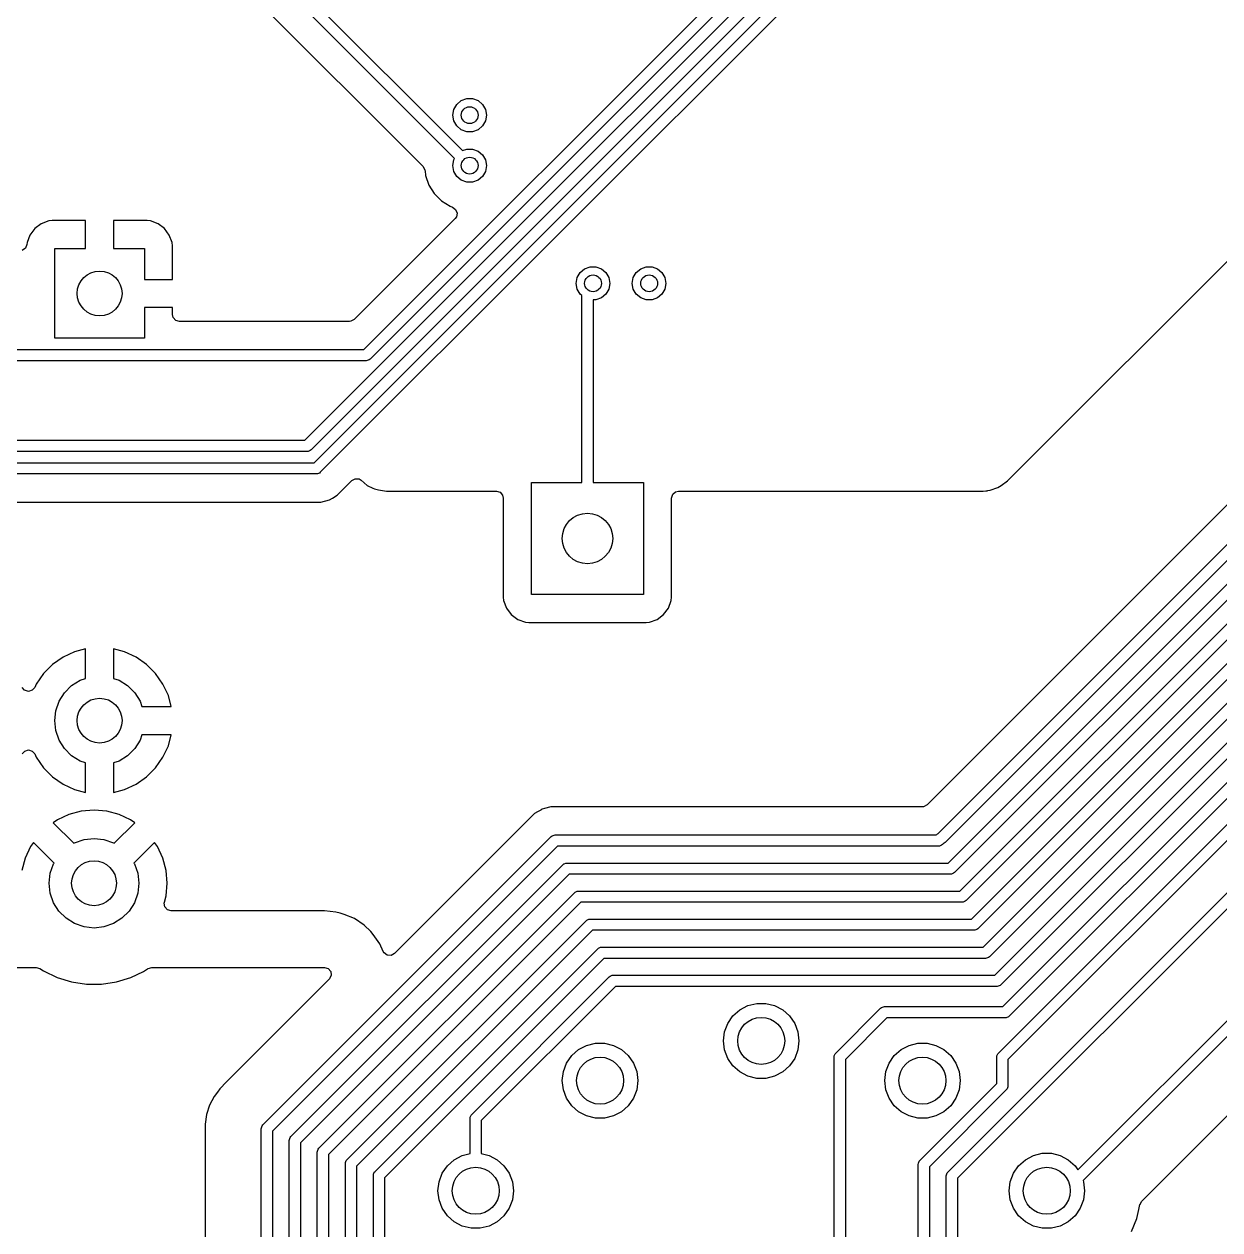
# Model space of a CAD drawing. Extents: x 2.85 to 10.26, y -4.55 to -2.42.
# Drawn here: x 6.569 to 7.409, y -4.082 to -3.235 of the extents above; entities that cross this region are included whole.
import ezdxf

# ---------------------------------------------------------------- set-up
doc = ezdxf.new("R2010")
doc.units = 0
doc.header["$MEASUREMENT"] = 0
doc.layers.add('BLACK', color=7, linetype='CONTINUOUS')

msp = doc.modelspace()

# ---------------------------------------------------------------- linework, layer by layer
at = {"layer": 'BLACK', "linetype": 'CONTINUOUS'}
for p, q in [((6.80759, -3.46378), (7.30172, -2.96966)), ((7.30613, -2.97638), (6.81201, -3.4705)), ((6.54353, -2.99072), (6.8769, -3.32408)), ((6.87134, -3.32966), (6.53912, -2.99744)), ((6.91063, -3.38302), (7.29249, -3.00115)), ((7.29691, -3.00787), (6.91619, -3.38859)), ((6.53239, -3.01858), (6.84918, -3.33538)), ((6.77261, -3.54331), (7.28327, -3.03265)), ((7.28768, -3.03937), (6.77702, -3.55003)), ((7.2596, -3.55595), (7.60524, -3.21031)), ((6.87079, -3.29517), (6.87284, -3.29162)), ((6.87284, -3.29162), (6.87598, -3.28898)), ((6.87598, -3.28898), (6.87984, -3.28758)), ((6.87984, -3.28758), (6.88394, -3.28758)), ((6.88394, -3.28758), (6.8878, -3.28898)), ((6.8878, -3.28898), (6.89094, -3.29162)), ((6.89094, -3.29162), (6.89299, -3.29517)), ((6.87008, -3.29921), (6.87079, -3.29517)), ((6.87079, -3.30325), (6.87008, -3.29921)), ((6.89299, -3.29517), (6.8937, -3.29921)), ((6.8937, -3.29921), (6.89299, -3.30325)), ((6.87284, -3.3068), (6.87079, -3.30325)), ((6.87598, -3.30944), (6.87284, -3.3068)), ((6.87984, -3.31084), (6.87598, -3.30944)), ((6.8878, -3.30944), (6.88394, -3.31084)), ((6.89094, -3.3068), (6.8878, -3.30944)), ((6.89299, -3.30325), (6.89094, -3.3068)), ((6.88394, -3.31084), (6.87984, -3.31084)), ((6.8769, -3.32408), (6.87984, -3.32301)), ((6.87984, -3.32301), (6.88394, -3.32301)), ((6.88394, -3.32301), (6.8878, -3.32442)), ((6.8878, -3.32442), (6.89094, -3.32705)), ((6.89094, -3.32705), (6.89299, -3.33061)), ((6.84918, -3.33538), (6.8505, -3.33779)), ((6.87008, -3.33465), (6.87079, -3.33061)), ((6.87079, -3.33869), (6.87008, -3.33465)), ((6.87079, -3.33061), (6.87134, -3.32966)), ((6.89299, -3.33061), (6.8937, -3.33465)), ((6.8937, -3.33465), (6.89299, -3.33869)), ((6.8505, -3.33779), (6.85058, -3.33828)), ((6.85058, -3.33828), (6.85097, -3.3417)), ((6.85097, -3.3417), (6.85332, -3.34841)), ((6.87284, -3.34224), (6.87079, -3.33869)), ((6.87598, -3.34487), (6.87284, -3.34224)), ((6.89094, -3.34224), (6.8878, -3.34487)), ((6.89299, -3.33869), (6.89094, -3.34224)), ((6.85332, -3.34841), (6.85696, -3.35421)), ((6.87984, -3.34628), (6.87598, -3.34487)), ((6.88394, -3.34628), (6.87984, -3.34628)), ((6.8878, -3.34487), (6.88394, -3.34628)), ((6.85696, -3.35421), (6.85709, -3.35442)), ((6.85709, -3.35442), (6.86212, -3.35944)), ((6.86212, -3.35944), (6.86813, -3.36322)), ((6.86813, -3.36322), (6.8698, -3.36381)), ((6.8698, -3.36381), (6.87204, -3.36541)), ((6.87204, -3.36541), (6.87305, -3.36797)), ((6.87305, -3.36797), (6.87252, -3.37067)), ((6.58102, -3.37546), (6.57649, -3.37885)), ((6.58632, -3.37348), (6.58102, -3.37546)), ((6.58102, -3.37546), (6.58102, -3.37546)), ((6.58867, -3.37323), (6.58632, -3.37348)), ((6.58632, -3.37348), (6.58632, -3.37348)), ((6.6122, -3.37323), (6.58867, -3.37323)), ((6.6122, -3.39291), (6.6122, -3.37323)), ((6.65543, -3.37323), (6.63189, -3.37323)), ((6.63189, -3.37323), (6.63189, -3.39291)), ((6.65777, -3.37348), (6.65543, -3.37323)), ((6.66307, -3.37546), (6.65777, -3.37348)), ((6.65777, -3.37348), (6.65777, -3.37348)), ((6.66761, -3.37885), (6.66307, -3.37546)), ((6.66307, -3.37546), (6.66307, -3.37546)), ((6.87164, -3.37187), (6.80086, -3.44264)), ((6.87252, -3.37067), (6.87164, -3.37187)), ((6.5731, -3.38338), (6.57112, -3.38869)), ((6.57649, -3.37885), (6.5731, -3.38338)), ((6.5731, -3.38338), (6.5731, -3.38338)), ((6.57649, -3.37885), (6.57649, -3.37885)), ((6.671, -3.38338), (6.66761, -3.37885)), ((6.66761, -3.37885), (6.66761, -3.37885)), ((6.67298, -3.38869), (6.671, -3.38338)), ((6.671, -3.38338), (6.671, -3.38338)), ((6.76609, -3.52756), (6.91063, -3.38302)), ((6.56991, -3.39263), (6.56766, -3.3942)), ((6.57097, -3.39009), (6.56991, -3.39263)), ((6.57112, -3.38869), (6.57097, -3.39009)), ((6.57112, -3.38869), (6.57112, -3.38869)), ((6.59055, -3.45591), (6.59055, -3.39291)), ((6.59055, -3.39291), (6.6122, -3.39291)), ((6.63189, -3.39291), (6.65354, -3.39291)), ((6.65354, -3.39291), (6.65354, -3.41457)), ((6.67323, -3.39103), (6.67298, -3.38869)), ((6.67298, -3.38869), (6.67298, -3.38869)), ((6.67323, -3.41457), (6.67323, -3.39103)), ((6.67323, -3.39103), (6.67323, -3.39103)), ((6.91619, -3.38859), (6.7705, -3.53428)), ((6.95741, -3.41328), (6.95946, -3.40973)), ((6.95946, -3.40973), (6.9626, -3.40709)), ((6.9626, -3.40709), (6.96645, -3.40569)), ((6.96645, -3.40569), (6.97055, -3.40569)), ((6.97055, -3.40569), (6.97441, -3.40709)), ((6.97441, -3.40709), (6.97755, -3.40973)), ((6.97755, -3.40973), (6.9796, -3.41328)), ((6.99678, -3.41328), (6.99883, -3.40973)), ((6.99883, -3.40973), (7.00197, -3.40709)), ((7.00197, -3.40709), (7.00582, -3.40569)), ((7.00582, -3.40569), (7.00992, -3.40569)), ((7.00992, -3.40569), (7.01378, -3.40709)), ((7.01378, -3.40709), (7.01692, -3.40973)), ((7.01692, -3.40973), (7.01897, -3.41328)), ((6.65354, -3.41457), (6.67323, -3.41457)), ((6.95669, -3.41732), (6.95741, -3.41328)), ((6.95741, -3.42136), (6.95669, -3.41732)), ((6.9796, -3.41328), (6.98031, -3.41732)), ((6.98031, -3.41732), (6.9796, -3.42136)), ((6.99606, -3.41732), (6.99678, -3.41328)), ((6.99678, -3.42136), (6.99606, -3.41732)), ((7.01897, -3.41328), (7.01969, -3.41732)), ((7.01969, -3.41732), (7.01897, -3.42136)), ((6.95946, -3.42491), (6.95741, -3.42136)), ((6.96063, -3.4259), (6.95946, -3.42491)), ((6.96063, -3.55709), (6.96063, -3.4259)), ((6.97055, -3.42895), (6.9685, -3.42895)), ((6.9685, -3.42895), (6.9685, -3.55709)), ((6.97441, -3.42755), (6.97055, -3.42895)), ((6.97755, -3.42491), (6.97441, -3.42755)), ((6.9796, -3.42136), (6.97755, -3.42491)), ((6.99883, -3.42491), (6.99678, -3.42136)), ((7.00197, -3.42755), (6.99883, -3.42491)), ((7.00582, -3.42895), (7.00197, -3.42755)), ((7.00992, -3.42895), (7.00582, -3.42895)), ((7.01378, -3.42755), (7.00992, -3.42895)), ((7.01692, -3.42491), (7.01378, -3.42755)), ((7.01897, -3.42136), (7.01692, -3.42491)), ((6.67323, -3.43425), (6.65354, -3.43425)), ((6.65354, -3.43425), (6.65354, -3.45591)), ((6.67323, -3.43919), (6.67323, -3.43425)), ((6.67367, -3.44122), (6.67323, -3.43919)), ((6.67547, -3.4433), (6.67367, -3.44122)), ((6.67811, -3.44407), (6.67547, -3.4433)), ((6.79741, -3.44407), (6.67811, -3.44407)), ((6.79845, -3.44396), (6.79741, -3.44407)), ((6.80086, -3.44264), (6.79845, -3.44396)), ((6.65354, -3.45591), (6.59055, -3.45591)), ((6.46699, -3.46378), (6.80759, -3.46378)), ((6.81141, -3.47099), (6.80999, -3.47158)), ((6.81201, -3.4705), (6.81141, -3.47099)), ((6.80922, -3.47165), (6.46535, -3.47165)), ((6.80999, -3.47158), (6.80922, -3.47165)), ((7.25052, -3.90313), (7.66295, -3.49069)), ((7.66852, -3.49626), (7.25493, -3.90985)), ((7.4772, -3.50938), (7.20302, -3.78357)), ((7.2108, -3.80365), (7.49834, -3.51611)), ((7.50506, -3.52053), (7.21572, -3.80987)), ((6.33076, -3.52756), (6.76609, -3.52756)), ((7.2179, -3.82439), (7.51802, -3.52427)), ((7.52474, -3.52868), (7.22232, -3.83111)), ((7.25629, -3.9252), (7.65277, -3.52871)), ((6.76772, -3.53543), (6.32913, -3.53543)), ((6.76848, -3.53536), (6.76772, -3.53543)), ((6.7699, -3.53477), (6.76848, -3.53536)), ((6.7705, -3.53428), (6.7699, -3.53477)), ((7.22606, -3.84407), (7.53813, -3.532)), ((7.54485, -3.53642), (7.23047, -3.85079)), ((7.65719, -3.53543), (7.2607, -3.93192)), ((6.16466, -3.54331), (6.77261, -3.54331)), ((7.23421, -3.86376), (7.55781, -3.54015)), ((7.56453, -3.54457), (7.23862, -3.87048)), ((6.77424, -3.55118), (6.16466, -3.55118)), ((6.77501, -3.55111), (6.77424, -3.55118)), ((6.77643, -3.55052), (6.77501, -3.55111)), ((6.77702, -3.55003), (6.77643, -3.55052)), ((6.79356, -3.56136), (6.79909, -3.55582)), ((6.79909, -3.55582), (6.80151, -3.55451)), ((6.80151, -3.55451), (6.80425, -3.5547)), ((6.80425, -3.5547), (6.80574, -3.55559)), ((6.80574, -3.55559), (6.81, -3.55927)), ((7.24236, -3.88344), (7.5775, -3.54831)), ((7.58422, -3.55272), (7.24678, -3.89016)), ((7.25312, -3.95785), (7.66257, -3.5484)), ((7.25506, -3.55934), (7.2596, -3.55595)), ((7.66699, -3.55512), (7.25984, -3.96226)), ((6.78876, -3.56616), (6.79316, -3.56176)), ((6.79316, -3.56176), (6.79356, -3.56136)), ((6.79316, -3.56176), (6.79316, -3.56176)), ((6.79356, -3.56136), (6.79356, -3.56136)), ((6.81, -3.55927), (6.81, -3.55927)), ((6.81, -3.55927), (6.81, -3.55927)), ((6.81, -3.55927), (6.81387, -3.56104)), ((6.81387, -3.56104), (6.81515, -3.56163)), ((6.81515, -3.56163), (6.81779, -3.5624)), ((6.81779, -3.5624), (6.81779, -3.5624)), ((6.81779, -3.5624), (6.8234, -3.56321)), ((6.8234, -3.56321), (6.90061, -3.56321)), ((6.90061, -3.56321), (6.90325, -3.56398)), ((6.90325, -3.56398), (6.90505, -3.56606)), ((6.9252, -3.63583), (6.9252, -3.55709)), ((6.9252, -3.55709), (6.96063, -3.55709)), ((6.9685, -3.55709), (7.00394, -3.55709)), ((7.00394, -3.55709), (7.00394, -3.63583)), ((7.02442, -3.56545), (7.0265, -3.56365)), ((7.0265, -3.56365), (7.02852, -3.56321)), ((7.02852, -3.56321), (7.24207, -3.56321)), ((7.24207, -3.56321), (7.24247, -3.56319)), ((7.24247, -3.56319), (7.2442, -3.56309)), ((7.2442, -3.56309), (7.24448, -3.56306)), ((7.2442, -3.56309), (7.2442, -3.56309)), ((7.2442, -3.56309), (7.2442, -3.56309)), ((7.2442, -3.56309), (7.2442, -3.56309)), ((7.24448, -3.56306), (7.24524, -3.56298)), ((7.24524, -3.56298), (7.24573, -3.5629)), ((7.24524, -3.56298), (7.24524, -3.56298)), ((7.24524, -3.56298), (7.24524, -3.56298)), ((7.24573, -3.5629), (7.24734, -3.56264)), ((7.24734, -3.56264), (7.25265, -3.56066)), ((7.25265, -3.56066), (7.25506, -3.55934)), ((6.18693, -3.57089), (6.77083, -3.57089)), ((6.77083, -3.57089), (6.77083, -3.57089)), ((6.77083, -3.57089), (6.77113, -3.57089)), ((6.77113, -3.57089), (6.77735, -3.57089)), ((6.77735, -3.57089), (6.78336, -3.56927)), ((6.77735, -3.57089), (6.77735, -3.57089)), ((6.78336, -3.56927), (6.78548, -3.56806)), ((6.78548, -3.56806), (6.78876, -3.56616)), ((6.78548, -3.56806), (6.78548, -3.56806)), ((6.78876, -3.56616), (6.78876, -3.56616)), ((6.78876, -3.56616), (6.78876, -3.56616)), ((6.90505, -3.56606), (6.90549, -3.56809)), ((6.90549, -3.56809), (6.90549, -3.63771)), ((7.02364, -3.56809), (7.02442, -3.56545)), ((7.02364, -3.63771), (7.02364, -3.56809)), ((6.90549, -3.63771), (6.90549, -3.63771)), ((6.90549, -3.63771), (6.90574, -3.64006)), ((6.90574, -3.64006), (6.90772, -3.64537)), ((7.00394, -3.63583), (6.9252, -3.63583)), ((7.02141, -3.64537), (7.02339, -3.64006)), ((7.02339, -3.64006), (7.02364, -3.63771)), ((6.90772, -3.64537), (6.90772, -3.64537)), ((6.90772, -3.64537), (6.91112, -3.6499)), ((7.01801, -3.6499), (7.02141, -3.64537)), ((6.91112, -3.6499), (6.91112, -3.6499)), ((6.91112, -3.6499), (6.91566, -3.6533)), ((6.91566, -3.6533), (6.91566, -3.6533)), ((6.91566, -3.6533), (6.92097, -3.65528)), ((6.92097, -3.65528), (6.92097, -3.65528)), ((6.92097, -3.65528), (6.92124, -3.65531)), ((6.92124, -3.65531), (6.92331, -3.65553)), ((6.92331, -3.65553), (7.00582, -3.65553)), ((7.00582, -3.65553), (7.00817, -3.65528)), ((7.00817, -3.65528), (7.01348, -3.6533)), ((7.01348, -3.6533), (7.01801, -3.6499)), ((7.21769, -4.04136), (7.60505, -3.65399)), ((7.60947, -3.66072), (7.22441, -4.04577)), ((6.6122, -3.67406), (6.60448, -3.67613)), ((6.6122, -3.69469), (6.6122, -3.67406)), ((6.63962, -3.67613), (6.63189, -3.67406)), ((6.63189, -3.67406), (6.63189, -3.69469)), ((6.59636, -3.67992), (6.58902, -3.68505)), ((6.60448, -3.67613), (6.59636, -3.67992)), ((6.64774, -3.67992), (6.63962, -3.67613)), ((6.65507, -3.68505), (6.64774, -3.67992)), ((6.58269, -3.69138), (6.57755, -3.69872)), ((6.58902, -3.68505), (6.58269, -3.69138)), ((6.6614, -3.69138), (6.65507, -3.68505)), ((6.66654, -3.69872), (6.6614, -3.69138)), ((6.57755, -3.69872), (6.57648, -3.70102)), ((6.59742, -3.70477), (6.60241, -3.69978)), ((6.60241, -3.69978), (6.60838, -3.69603)), ((6.60838, -3.69603), (6.6122, -3.69469)), ((6.63189, -3.69469), (6.63571, -3.69603)), ((6.63571, -3.69603), (6.64168, -3.69978)), ((6.64168, -3.69978), (6.64667, -3.70477)), ((6.67033, -3.70684), (6.66654, -3.69872)), ((7.30894, -4.03982), (7.65684, -3.69193)), ((7.66136, -3.69854), (7.31254, -4.04736)), ((6.56939, -3.70304), (6.56763, -3.70102)), ((6.57202, -3.70384), (6.56939, -3.70304)), ((6.57466, -3.70308), (6.57202, -3.70384)), ((6.57648, -3.70102), (6.57466, -3.70308)), ((6.59367, -3.71074), (6.59742, -3.70477)), ((6.64667, -3.70477), (6.65042, -3.71074)), ((6.6724, -3.71457), (6.67033, -3.70684)), ((6.67033, -3.70684), (6.67033, -3.70684)), ((6.59134, -3.7174), (6.59367, -3.71074)), ((6.65042, -3.71074), (6.65176, -3.71457)), ((6.65176, -3.71457), (6.6724, -3.71457)), ((6.6724, -3.71457), (6.6724, -3.71457)), ((6.59055, -3.72441), (6.59134, -3.7174)), ((6.59134, -3.73142), (6.59055, -3.72441)), ((6.59367, -3.73808), (6.59134, -3.73142)), ((6.59742, -3.74405), (6.59367, -3.73808)), ((6.65042, -3.73808), (6.64667, -3.74405)), ((6.65176, -3.73425), (6.65042, -3.73808)), ((6.6724, -3.73425), (6.65176, -3.73425)), ((6.66654, -3.7501), (6.67033, -3.74198)), ((6.67033, -3.74198), (6.6724, -3.73425)), ((6.67033, -3.74198), (6.67033, -3.74198)), ((6.56763, -3.7478), (6.56945, -3.74574)), ((6.56945, -3.74574), (6.5721, -3.74498)), ((6.5721, -3.74498), (6.57473, -3.74578)), ((6.57473, -3.74578), (6.57648, -3.7478)), ((6.57648, -3.7478), (6.57755, -3.7501)), ((6.57755, -3.7501), (6.58269, -3.75743)), ((6.60241, -3.74903), (6.59742, -3.74405)), ((6.60838, -3.75279), (6.60241, -3.74903)), ((6.64168, -3.74903), (6.63571, -3.75279)), ((6.64667, -3.74405), (6.64168, -3.74903)), ((6.6614, -3.75743), (6.66654, -3.7501)), ((6.58269, -3.75743), (6.58902, -3.76377)), ((6.6122, -3.75412), (6.60838, -3.75279)), ((6.6122, -3.77476), (6.6122, -3.75412)), ((6.63571, -3.75279), (6.63189, -3.75412)), ((6.63189, -3.75412), (6.63189, -3.77476)), ((6.65507, -3.76377), (6.6614, -3.75743)), ((6.58902, -3.76377), (6.59636, -3.7689)), ((6.64774, -3.7689), (6.65507, -3.76377)), ((6.59636, -3.7689), (6.60448, -3.77269)), ((6.60448, -3.77269), (6.60448, -3.77269)), ((6.60448, -3.77269), (6.6122, -3.77476)), ((6.6122, -3.77476), (6.6122, -3.77476)), ((6.63189, -3.77476), (6.63962, -3.77269)), ((6.63962, -3.77269), (6.64774, -3.7689)), ((6.63962, -3.77269), (6.63962, -3.77269)), ((7.20302, -3.78357), (7.2006, -3.78489)), ((6.60054, -3.7903), (6.59242, -3.79409)), ((6.60919, -3.78799), (6.60054, -3.7903)), ((6.60054, -3.7903), (6.60054, -3.7903)), ((6.61811, -3.78721), (6.60919, -3.78799)), ((6.60919, -3.78799), (6.60919, -3.78799)), ((6.62703, -3.78799), (6.61811, -3.78721)), ((6.61811, -3.78721), (6.61811, -3.78721)), ((6.63568, -3.7903), (6.62703, -3.78799)), ((6.62703, -3.78799), (6.62703, -3.78799)), ((6.6438, -3.79409), (6.63568, -3.7903)), ((6.63568, -3.7903), (6.63568, -3.7903)), ((6.92741, -3.78972), (6.92301, -3.79412)), ((6.9296, -3.78846), (6.92741, -3.78972)), ((6.92741, -3.78972), (6.92741, -3.78972)), ((6.93179, -3.7872), (6.9296, -3.78846)), ((6.932, -3.78707), (6.93179, -3.7872)), ((6.9328, -3.78661), (6.932, -3.78707)), ((6.93431, -3.78621), (6.9328, -3.78661)), ((6.93882, -3.785), (6.93431, -3.78621)), ((6.94504, -3.785), (6.93882, -3.785)), ((6.94534, -3.785), (6.94504, -3.785)), ((7.19956, -3.785), (6.94534, -3.785)), ((6.94534, -3.785), (6.94534, -3.785)), ((7.2006, -3.78489), (7.19956, -3.785)), ((6.59242, -3.79409), (6.58955, -3.7961)), ((6.58955, -3.7961), (6.58955, -3.7961)), ((6.58955, -3.7961), (6.60396, -3.81051)), ((6.59242, -3.79409), (6.59242, -3.79409)), ((6.63226, -3.81051), (6.64667, -3.7961)), ((6.64667, -3.7961), (6.6438, -3.79409)), ((6.92301, -3.79412), (6.82911, -3.88802)), ((6.57563, -3.81002), (6.57362, -3.81289)), ((6.59004, -3.82443), (6.57563, -3.81002)), ((6.57563, -3.81002), (6.57563, -3.81002)), ((6.60396, -3.81051), (6.60444, -3.81021)), ((6.60444, -3.81021), (6.6111, -3.80788)), ((6.6111, -3.80788), (6.61811, -3.80709)), ((6.61811, -3.80709), (6.62512, -3.80788)), ((6.62512, -3.80788), (6.63178, -3.81021)), ((6.63178, -3.81021), (6.63226, -3.81051)), ((6.66059, -3.81002), (6.64618, -3.82443)), ((6.6626, -3.81289), (6.66059, -3.81002)), ((6.78589, -3.95911), (6.93915, -3.80586)), ((6.93915, -3.80586), (6.93974, -3.80537)), ((6.93974, -3.80537), (6.94116, -3.80478)), ((6.94116, -3.80478), (6.94193, -3.8047)), ((6.94193, -3.8047), (7.20941, -3.8047)), ((7.20941, -3.8047), (7.20981, -3.8043)), ((7.20981, -3.8043), (7.21041, -3.80381)), ((7.21041, -3.80381), (7.2108, -3.80365)), ((7.21572, -3.80987), (7.21512, -3.81036)), ((6.57362, -3.81289), (6.56983, -3.82101)), ((6.57362, -3.81289), (6.57362, -3.81289)), ((6.66639, -3.82101), (6.6626, -3.81289)), ((6.6626, -3.81289), (6.6626, -3.81289)), ((6.94356, -3.81258), (6.79145, -3.96468)), ((7.21104, -3.81258), (6.94356, -3.81258)), ((7.21181, -3.8125), (7.21104, -3.81258)), ((7.21323, -3.81191), (7.21181, -3.8125)), ((7.21383, -3.81142), (7.21323, -3.81191)), ((7.21473, -3.81052), (7.21383, -3.81142)), ((7.21512, -3.81036), (7.21473, -3.81052)), ((6.56983, -3.82101), (6.56751, -3.82966)), ((6.56983, -3.82101), (6.56983, -3.82101)), ((6.5874, -3.83157), (6.58973, -3.82492)), ((6.58973, -3.82492), (6.59004, -3.82443)), ((6.64618, -3.82443), (6.64649, -3.82492)), ((6.64649, -3.82492), (6.64882, -3.83157)), ((6.66871, -3.82966), (6.66639, -3.82101)), ((6.66639, -3.82101), (6.66639, -3.82101)), ((6.75638, -4.01647), (6.9473, -3.82554)), ((6.9473, -3.82554), (6.9479, -3.82505)), ((6.9479, -3.82505), (6.94831, -3.82488)), ((6.94831, -3.82488), (6.94932, -3.82446)), ((6.94932, -3.82446), (6.95008, -3.82439)), ((6.95008, -3.82439), (7.2179, -3.82439)), ((6.58661, -3.83858), (6.5874, -3.83157)), ((6.64882, -3.83157), (6.64961, -3.83858)), ((6.66949, -3.83858), (6.66871, -3.82966)), ((6.66871, -3.82966), (6.66871, -3.82966)), ((6.95171, -3.83226), (6.7631, -4.02088)), ((7.21953, -3.83226), (6.95171, -3.83226)), ((7.2203, -3.83219), (7.21953, -3.83226)), ((7.22172, -3.8316), (7.2203, -3.83219)), ((7.22232, -3.83111), (7.22172, -3.8316)), ((6.5874, -3.84559), (6.58661, -3.83858)), ((6.64961, -3.83858), (6.64882, -3.84559)), ((6.66871, -3.8475), (6.66949, -3.83858)), ((6.66949, -3.83858), (6.66949, -3.83858)), ((6.95747, -3.84415), (6.95824, -3.84407)), ((6.95824, -3.84407), (7.22606, -3.84407)), ((6.58973, -3.85225), (6.5874, -3.84559)), ((6.59349, -3.85822), (6.58973, -3.85225)), ((6.64649, -3.85225), (6.64273, -3.85822)), ((6.64882, -3.84559), (6.64649, -3.85225)), ((6.66741, -3.85247), (6.66753, -3.85191)), ((6.6678, -3.8552), (6.66741, -3.85247)), ((6.66753, -3.85191), (6.66871, -3.8475)), ((6.66871, -3.8475), (6.66871, -3.8475)), ((6.77606, -4.02462), (6.95545, -3.84523)), ((6.95987, -3.85195), (6.78278, -4.02903)), ((6.95545, -3.84523), (6.95605, -3.84474)), ((6.95605, -3.84474), (6.95647, -3.84456)), ((6.95647, -3.84456), (6.95747, -3.84415)), ((7.22769, -3.85195), (6.95987, -3.85195)), ((7.22845, -3.85187), (7.22769, -3.85195)), ((7.22987, -3.85128), (7.22845, -3.85187)), ((7.23047, -3.85079), (7.22987, -3.85128)), ((6.59847, -3.86321), (6.59349, -3.85822)), ((6.64273, -3.85822), (6.63775, -3.86321)), ((6.6696, -3.85728), (6.6678, -3.8552)), ((6.67224, -3.85805), (6.6696, -3.85728)), ((6.77987, -3.85805), (6.67224, -3.85805)), ((6.78784, -3.85886), (6.77987, -3.85805)), ((6.77987, -3.85805), (6.77987, -3.85805)), ((6.79103, -3.85965), (6.78784, -3.85886)), ((6.78784, -3.85886), (6.78784, -3.85886)), ((6.78784, -3.85886), (6.78784, -3.85886)), ((6.79366, -3.86043), (6.79103, -3.85965)), ((6.79103, -3.85965), (6.79103, -3.85965)), ((6.79103, -3.85965), (6.79103, -3.85965)), ((6.80108, -3.86345), (6.79366, -3.86043)), ((6.79366, -3.86043), (6.79366, -3.86043)), ((6.60444, -3.86696), (6.59847, -3.86321)), ((6.6111, -3.86929), (6.60444, -3.86696)), ((6.61811, -3.87008), (6.6111, -3.86929)), ((6.62512, -3.86929), (6.61811, -3.87008)), ((6.63178, -3.86696), (6.62512, -3.86929)), ((6.63775, -3.86321), (6.63178, -3.86696)), ((6.79575, -4.03277), (6.96361, -3.86491)), ((6.80774, -3.86791), (6.80108, -3.86345)), ((6.80108, -3.86345), (6.80108, -3.86345)), ((6.81243, -3.87249), (6.80774, -3.86791)), ((6.80774, -3.86791), (6.80774, -3.86791)), ((6.96361, -3.86491), (6.9642, -3.86442)), ((6.9642, -3.86442), (6.96562, -3.86383)), ((6.96562, -3.86383), (6.96639, -3.86376)), ((6.96639, -3.86376), (7.23421, -3.86376)), ((6.96802, -3.87163), (6.80247, -4.03719)), ((6.81423, -3.87457), (6.81243, -3.87249)), ((6.81884, -3.88112), (6.81423, -3.87457)), ((6.81423, -3.87457), (6.81423, -3.87457)), ((6.81423, -3.87457), (6.81423, -3.87457)), ((7.23584, -3.87163), (6.96802, -3.87163)), ((7.23661, -3.87156), (7.23584, -3.87163)), ((7.23803, -3.87097), (7.23661, -3.87156)), ((7.23862, -3.87048), (7.23803, -3.87097)), ((6.81543, -4.04093), (6.97176, -3.8846)), ((6.82118, -3.88652), (6.81884, -3.88112)), ((6.81884, -3.88112), (6.81884, -3.88112)), ((6.97176, -3.8846), (6.97236, -3.88411)), ((6.97236, -3.88411), (6.97277, -3.88393)), ((6.97277, -3.88393), (6.97378, -3.88352)), ((6.97378, -3.88352), (6.97454, -3.88344)), ((6.97454, -3.88344), (7.24236, -3.88344)), ((6.82175, -3.8875), (6.82118, -3.88652)), ((6.82395, -3.88915), (6.82175, -3.8875)), ((6.97618, -3.89132), (6.82215, -4.04534)), ((6.8267, -3.88934), (6.82395, -3.88915)), ((6.82911, -3.88802), (6.8267, -3.88934)), ((7.24399, -3.89132), (6.97618, -3.89132)), ((7.24476, -3.89124), (7.24399, -3.89132)), ((7.24618, -3.89065), (7.24476, -3.89124)), ((7.24678, -3.89016), (7.24618, -3.89065)), ((6.46198, -3.89764), (6.57739, -3.89764)), ((6.57739, -3.89764), (6.58003, -3.89841)), ((6.58003, -3.89841), (6.58014, -3.89849)), ((6.58014, -3.89849), (6.58257, -3.90014)), ((6.58257, -3.90014), (6.59214, -3.90475)), ((6.64408, -3.90475), (6.65293, -3.90049)), ((6.65293, -3.90049), (6.65365, -3.90014)), ((6.65365, -3.90014), (6.65569, -3.89876)), ((6.65365, -3.90014), (6.65365, -3.90014)), ((6.65365, -3.90014), (6.65365, -3.90014)), ((6.65569, -3.89876), (6.65608, -3.89849)), ((6.65608, -3.89849), (6.6587, -3.89764)), ((6.6587, -3.89764), (6.65883, -3.89764)), ((6.65883, -3.89764), (6.77987, -3.89764)), ((6.77987, -3.89764), (6.78251, -3.89841)), ((6.78251, -3.89841), (6.78431, -3.90049)), ((6.7847, -3.90321), (6.78356, -3.90572)), ((6.78431, -3.90049), (6.7847, -3.90321)), ((6.98093, -3.90362), (6.98193, -3.9032)), ((6.98193, -3.9032), (6.9827, -3.90313)), ((6.9827, -3.90313), (7.25052, -3.90313)), ((6.59214, -3.90475), (6.60229, -3.90789)), ((6.60229, -3.90789), (6.60229, -3.90789)), ((6.60229, -3.90789), (6.60229, -3.90789)), ((6.60229, -3.90789), (6.6128, -3.90947)), ((6.6128, -3.90947), (6.6128, -3.90947)), ((6.6128, -3.90947), (6.6128, -3.90947)), ((6.6128, -3.90947), (6.6128, -3.90947)), ((6.6128, -3.90947), (6.62342, -3.90947)), ((6.62342, -3.90947), (6.63393, -3.90789)), ((6.62342, -3.90947), (6.62342, -3.90947)), ((6.62342, -3.90947), (6.62342, -3.90947)), ((6.63393, -3.90789), (6.64408, -3.90475)), ((6.63393, -3.90789), (6.63393, -3.90789)), ((6.63393, -3.90789), (6.63393, -3.90789)), ((6.78332, -3.90597), (6.75562, -3.93367)), ((6.78356, -3.90572), (6.78332, -3.90597)), ((6.88333, -4.00087), (6.97991, -3.90428)), ((6.98433, -3.911), (6.89005, -4.00528)), ((6.97991, -3.90428), (6.98051, -3.90379)), ((6.98051, -3.90379), (6.98093, -3.90362)), ((7.25215, -3.911), (6.98433, -3.911)), ((7.25292, -3.91093), (7.25215, -3.911)), ((7.25433, -3.91034), (7.25292, -3.91093)), ((7.25493, -3.90985), (7.25433, -3.91034)), ((7.06678, -3.93174), (7.07156, -3.9275)), ((7.07156, -3.9275), (7.07722, -3.92454)), ((7.07722, -3.92454), (7.08342, -3.92301)), ((7.08342, -3.92301), (7.08981, -3.92301)), ((7.08981, -3.92301), (7.09601, -3.92454)), ((7.09601, -3.92454), (7.10167, -3.9275)), ((7.10167, -3.9275), (7.10645, -3.93174)), ((7.13895, -3.95785), (7.17044, -3.92635)), ((7.17044, -3.92635), (7.17104, -3.92586)), ((7.17104, -3.92586), (7.17246, -3.92527)), ((7.17246, -3.92527), (7.17323, -3.9252)), ((7.17323, -3.9252), (7.25629, -3.9252)), ((6.75562, -3.93367), (6.71125, -3.97805)), ((7.06088, -3.94297), (7.06315, -3.937)), ((7.06315, -3.937), (7.06678, -3.93174)), ((7.10645, -3.93174), (7.11008, -3.937)), ((7.11008, -3.937), (7.11234, -3.94297)), ((7.17486, -3.93307), (7.14567, -3.96226)), ((7.25792, -3.93307), (7.17486, -3.93307)), ((7.25869, -3.933), (7.25792, -3.93307)), ((7.26011, -3.93241), (7.25869, -3.933)), ((7.2607, -3.93192), (7.26011, -3.93241)), ((7.06011, -3.94931), (7.06088, -3.94297)), ((7.11234, -3.94297), (7.11311, -3.94931)), ((7.3538, -4.0618), (7.47561, -3.93999)), ((6.95836, -3.9554), (6.96402, -3.95244)), ((6.96402, -3.95244), (6.97022, -3.95091)), ((6.97022, -3.95091), (6.97661, -3.95091)), ((6.97661, -3.95091), (6.98281, -3.95244)), ((6.98281, -3.95244), (6.98847, -3.9554)), ((7.06088, -3.95566), (7.06011, -3.94931)), ((7.11311, -3.94931), (7.11234, -3.95566)), ((7.18476, -3.9554), (7.19042, -3.95244)), ((7.19042, -3.95244), (7.19662, -3.95091)), ((7.19662, -3.95091), (7.20301, -3.95091)), ((7.20301, -3.95091), (7.20921, -3.95244)), ((7.20921, -3.95244), (7.21487, -3.9554)), ((6.73669, -4.00831), (6.78589, -3.95912)), ((6.78589, -3.95912), (6.78589, -3.95911)), ((6.94995, -3.9649), (6.95358, -3.95964)), ((6.95358, -3.95964), (6.95836, -3.9554)), ((6.98847, -3.9554), (6.99325, -3.95964)), ((6.99325, -3.95964), (6.99688, -3.9649)), ((7.06315, -3.96163), (7.06088, -3.95566)), ((7.06678, -3.96689), (7.06315, -3.96163)), ((7.11008, -3.96163), (7.10645, -3.96689)), ((7.11234, -3.95566), (7.11008, -3.96163)), ((7.1378, -3.96063), (7.13787, -3.95986)), ((7.1378, -4.26883), (7.1378, -3.96063)), ((7.13787, -3.95986), (7.13846, -3.95844)), ((7.13846, -3.95844), (7.13895, -3.95785)), ((7.13846, -3.95844), (7.13846, -3.95844)), ((7.14567, -3.96226), (7.14567, -4.2672)), ((7.17635, -3.9649), (7.17998, -3.95964)), ((7.17998, -3.95964), (7.18476, -3.9554)), ((7.21487, -3.9554), (7.21965, -3.95964)), ((7.21965, -3.95964), (7.22328, -3.9649)), ((7.25197, -3.96063), (7.25204, -3.95986)), ((7.25197, -3.97924), (7.25197, -3.96063)), ((7.25204, -3.95986), (7.25263, -3.95844)), ((7.25263, -3.95844), (7.25312, -3.95785)), ((7.25263, -3.95844), (7.25263, -3.95844)), ((7.25984, -3.96226), (7.25984, -3.98087)), ((6.79145, -3.96468), (6.74341, -4.01273)), ((6.79145, -3.96468), (6.79145, -3.96468)), ((6.94691, -3.97721), (6.94768, -3.97087)), ((6.94768, -3.97087), (6.94995, -3.9649)), ((6.99688, -3.9649), (6.99914, -3.97087)), ((6.99914, -3.97087), (6.99991, -3.97721)), ((7.07156, -3.97112), (7.06678, -3.96689)), ((7.10645, -3.96689), (7.10167, -3.97112)), ((7.17331, -3.97721), (7.17408, -3.97087)), ((7.17408, -3.97087), (7.17635, -3.9649)), ((7.22328, -3.9649), (7.22554, -3.97087)), ((7.22554, -3.97087), (7.22631, -3.97721)), ((6.71125, -3.97805), (6.70643, -3.98287)), ((6.94768, -3.98356), (6.94691, -3.97721)), ((6.99991, -3.97721), (6.99914, -3.98356)), ((7.07722, -3.97409), (7.07156, -3.97112)), ((7.08342, -3.97562), (7.07722, -3.97409)), ((7.08981, -3.97562), (7.08342, -3.97562)), ((7.09601, -3.97409), (7.08981, -3.97562)), ((7.10167, -3.97112), (7.09601, -3.97409)), ((7.17408, -3.98356), (7.17331, -3.97721)), ((7.198, -4.0332), (7.25197, -3.97924)), ((7.22631, -3.97721), (7.22554, -3.98356)), ((6.70474, -3.98519), (6.70242, -3.98839)), ((6.70643, -3.98287), (6.70474, -3.98519)), ((6.70643, -3.98287), (6.70643, -3.98287)), ((6.70643, -3.98287), (6.70643, -3.98287)), ((6.94995, -3.98953), (6.94768, -3.98356)), ((6.99914, -3.98356), (6.99688, -3.98953)), ((7.17635, -3.98953), (7.17408, -3.98356)), ((7.25869, -3.98365), (7.20472, -4.03762)), ((7.22554, -3.98356), (7.22328, -3.98953)), ((7.25918, -3.98306), (7.25869, -3.98365)), ((7.25977, -3.98164), (7.25918, -3.98306)), ((7.25984, -3.98087), (7.25977, -3.98164)), ((6.69932, -3.99446), (6.69721, -4.00095)), ((6.70242, -3.98839), (6.69932, -3.99446)), ((6.95358, -3.99479), (6.94995, -3.98953)), ((6.95836, -3.99902), (6.95358, -3.99479)), ((6.99325, -3.99479), (6.98847, -3.99902)), ((6.99688, -3.98953), (6.99325, -3.99479)), ((7.17998, -3.99479), (7.17635, -3.98953)), ((7.18476, -3.99902), (7.17998, -3.99479)), ((7.21965, -3.99479), (7.21487, -3.99902)), ((7.22328, -3.98953), (7.21965, -3.99479)), ((6.69721, -4.00095), (6.69615, -4.00769)), ((6.88218, -4.00365), (6.88225, -4.00288)), ((6.88218, -4.02839), (6.88218, -4.00365)), ((6.88225, -4.00288), (6.88284, -4.00146)), ((6.88284, -4.00146), (6.88333, -4.00087)), ((6.96402, -4.00199), (6.95836, -3.99902)), ((6.97022, -4.00352), (6.96402, -4.00199)), ((6.97661, -4.00352), (6.97022, -4.00352)), ((6.98281, -4.00199), (6.97661, -4.00352)), ((6.98847, -3.99902), (6.98281, -4.00199)), ((7.19042, -4.00199), (7.18476, -3.99902)), ((7.19662, -4.00352), (7.19042, -4.00199)), ((7.20301, -4.00352), (7.19662, -4.00352)), ((7.20921, -4.00199), (7.20301, -4.00352)), ((7.21487, -3.99902), (7.20921, -4.00199)), ((6.69615, -4.00769), (6.69615, -4.10257)), ((6.73554, -4.0111), (6.73561, -4.01033)), ((6.73554, -4.29515), (6.73554, -4.0111)), ((6.73561, -4.01033), (6.7362, -4.00891)), ((6.7362, -4.00891), (6.73669, -4.00831)), ((6.74341, -4.01273), (6.74341, -4.29352)), ((6.89005, -4.00528), (6.89005, -4.02839)), ((6.75522, -4.01925), (6.7553, -4.01848)), ((6.75522, -4.287), (6.75522, -4.01925)), ((6.7553, -4.01848), (6.75589, -4.01706)), ((6.75589, -4.01706), (6.75638, -4.01647)), ((6.7631, -4.02088), (6.7631, -4.28537)), ((6.77491, -4.0274), (6.77498, -4.02664)), ((6.77491, -4.27884), (6.77491, -4.0274)), ((6.77498, -4.02664), (6.77557, -4.02522)), ((6.77557, -4.02522), (6.77606, -4.02462)), ((6.78278, -4.02903), (6.78278, -4.27721)), ((6.87106, -4.0327), (6.87672, -4.02974)), ((6.87672, -4.02974), (6.88218, -4.02839)), ((6.89005, -4.02839), (6.89551, -4.02974)), ((6.89551, -4.02974), (6.90117, -4.0327)), ((7.27206, -4.0327), (7.27772, -4.02974)), ((7.27772, -4.02974), (7.28392, -4.02821)), ((7.28392, -4.02821), (7.29031, -4.02821)), ((7.29031, -4.02821), (7.29651, -4.02974)), ((7.29651, -4.02974), (7.30217, -4.0327)), ((6.79459, -4.03556), (6.79467, -4.03479)), ((6.79459, -4.21903), (6.79459, -4.03556)), ((6.79467, -4.03479), (6.79526, -4.03337)), ((6.79526, -4.03337), (6.79575, -4.03277)), ((6.80247, -4.03719), (6.80247, -4.2174)), ((6.86265, -4.0422), (6.86628, -4.03694)), ((6.86628, -4.03694), (6.87106, -4.0327)), ((6.90117, -4.0327), (6.90595, -4.03694)), ((6.90595, -4.03694), (6.90958, -4.0422)), ((7.19685, -4.03599), (7.19693, -4.03522)), ((7.19685, -4.16569), (7.19685, -4.03599)), ((7.19693, -4.03522), (7.19751, -4.0338)), ((7.19751, -4.0338), (7.198, -4.0332)), ((7.20472, -4.03762), (7.20472, -4.16406)), ((7.26365, -4.0422), (7.26728, -4.03694)), ((7.26728, -4.03694), (7.27206, -4.0327)), ((7.30217, -4.0327), (7.30695, -4.03694)), ((7.30695, -4.03694), (7.30894, -4.03982)), ((6.81428, -4.04371), (6.81435, -4.04294)), ((6.81428, -4.13711), (6.81428, -4.04371)), ((6.81435, -4.04294), (6.81494, -4.04152)), ((6.81494, -4.04152), (6.81543, -4.04093)), ((6.82215, -4.04534), (6.82215, -4.13548)), ((6.86038, -4.04817), (6.86265, -4.0422)), ((6.90958, -4.0422), (6.91184, -4.04817)), ((7.21654, -4.04414), (7.21661, -4.04337)), ((7.21654, -4.09843), (7.21654, -4.04414)), ((7.21661, -4.04337), (7.2172, -4.04195)), ((7.2172, -4.04195), (7.21769, -4.04136)), ((7.22441, -4.04577), (7.22441, -4.09679)), ((7.26138, -4.04817), (7.26365, -4.0422)), ((6.85961, -4.05451), (6.86038, -4.04817)), ((6.86038, -4.06086), (6.85961, -4.05451)), ((6.91184, -4.04817), (6.91261, -4.05451)), ((6.91261, -4.05451), (6.91184, -4.06086)), ((7.26061, -4.05451), (7.26138, -4.04817)), ((7.26138, -4.06086), (7.26061, -4.05451)), ((7.31254, -4.04736), (7.31284, -4.04817)), ((7.31284, -4.04817), (7.31361, -4.05451)), ((7.31361, -4.05451), (7.31284, -4.06086)), ((6.86265, -4.06683), (6.86038, -4.06086)), ((6.91184, -4.06086), (6.90958, -4.06683)), ((7.26365, -4.06683), (7.26138, -4.06086)), ((7.31284, -4.06086), (7.31058, -4.06683)), ((7.35168, -4.06774), (7.35249, -4.06418)), ((7.35249, -4.06418), (7.35258, -4.0642)), ((7.35258, -4.0642), (7.35358, -4.06204)), ((7.35358, -4.06204), (7.3538, -4.0618)), ((6.86628, -4.07209), (6.86265, -4.06683)), ((6.87106, -4.07632), (6.86628, -4.07209)), ((6.90595, -4.07209), (6.90117, -4.07632)), ((6.90958, -4.06683), (6.90595, -4.07209)), ((7.26728, -4.07209), (7.26365, -4.06683)), ((7.27206, -4.07632), (7.26728, -4.07209)), ((7.30695, -4.07209), (7.30217, -4.07632)), ((7.31058, -4.06683), (7.30695, -4.07209)), ((7.35025, -4.07399), (7.35168, -4.06774)), ((6.87672, -4.07929), (6.87106, -4.07632)), ((6.88292, -4.08082), (6.87672, -4.07929)), ((6.88931, -4.08082), (6.88292, -4.08082)), ((6.89551, -4.07929), (6.88931, -4.08082)), ((6.90117, -4.07632), (6.89551, -4.07929)), ((7.27772, -4.07929), (7.27206, -4.07632)), ((7.28392, -4.08082), (7.27772, -4.07929)), ((7.29031, -4.08082), (7.28392, -4.08082)), ((7.29651, -4.07929), (7.29031, -4.08082)), ((7.30217, -4.07632), (7.29651, -4.07929)), ((7.34665, -4.08318), (7.35025, -4.07399))]:
    msp.add_line(p, q, dxfattribs=at)
at = {"layer": 'BLACK'}
for centre, radius in [((6.88189, -3.29921), 0.00591), ((6.88189, -3.33465), 0.00591), ((6.62205, -3.42441), 0.01575), ((6.9685, -3.41732), 0.00591), ((7.00787, -3.41732), 0.00591), ((6.96457, -3.59646), 0.01772), ((6.62205, -3.72441), 0.01575), ((6.61811, -3.83858), 0.01575), ((7.08661, -3.94931), 0.0165), ((6.97341, -3.97721), 0.0165), ((7.19981, -3.97721), 0.0165), ((6.88611, -4.05451), 0.0165), ((7.28711, -4.05451), 0.0165)]:
    msp.add_circle(centre, radius, dxfattribs=at)

doc.saveas('drawing.dxf')
